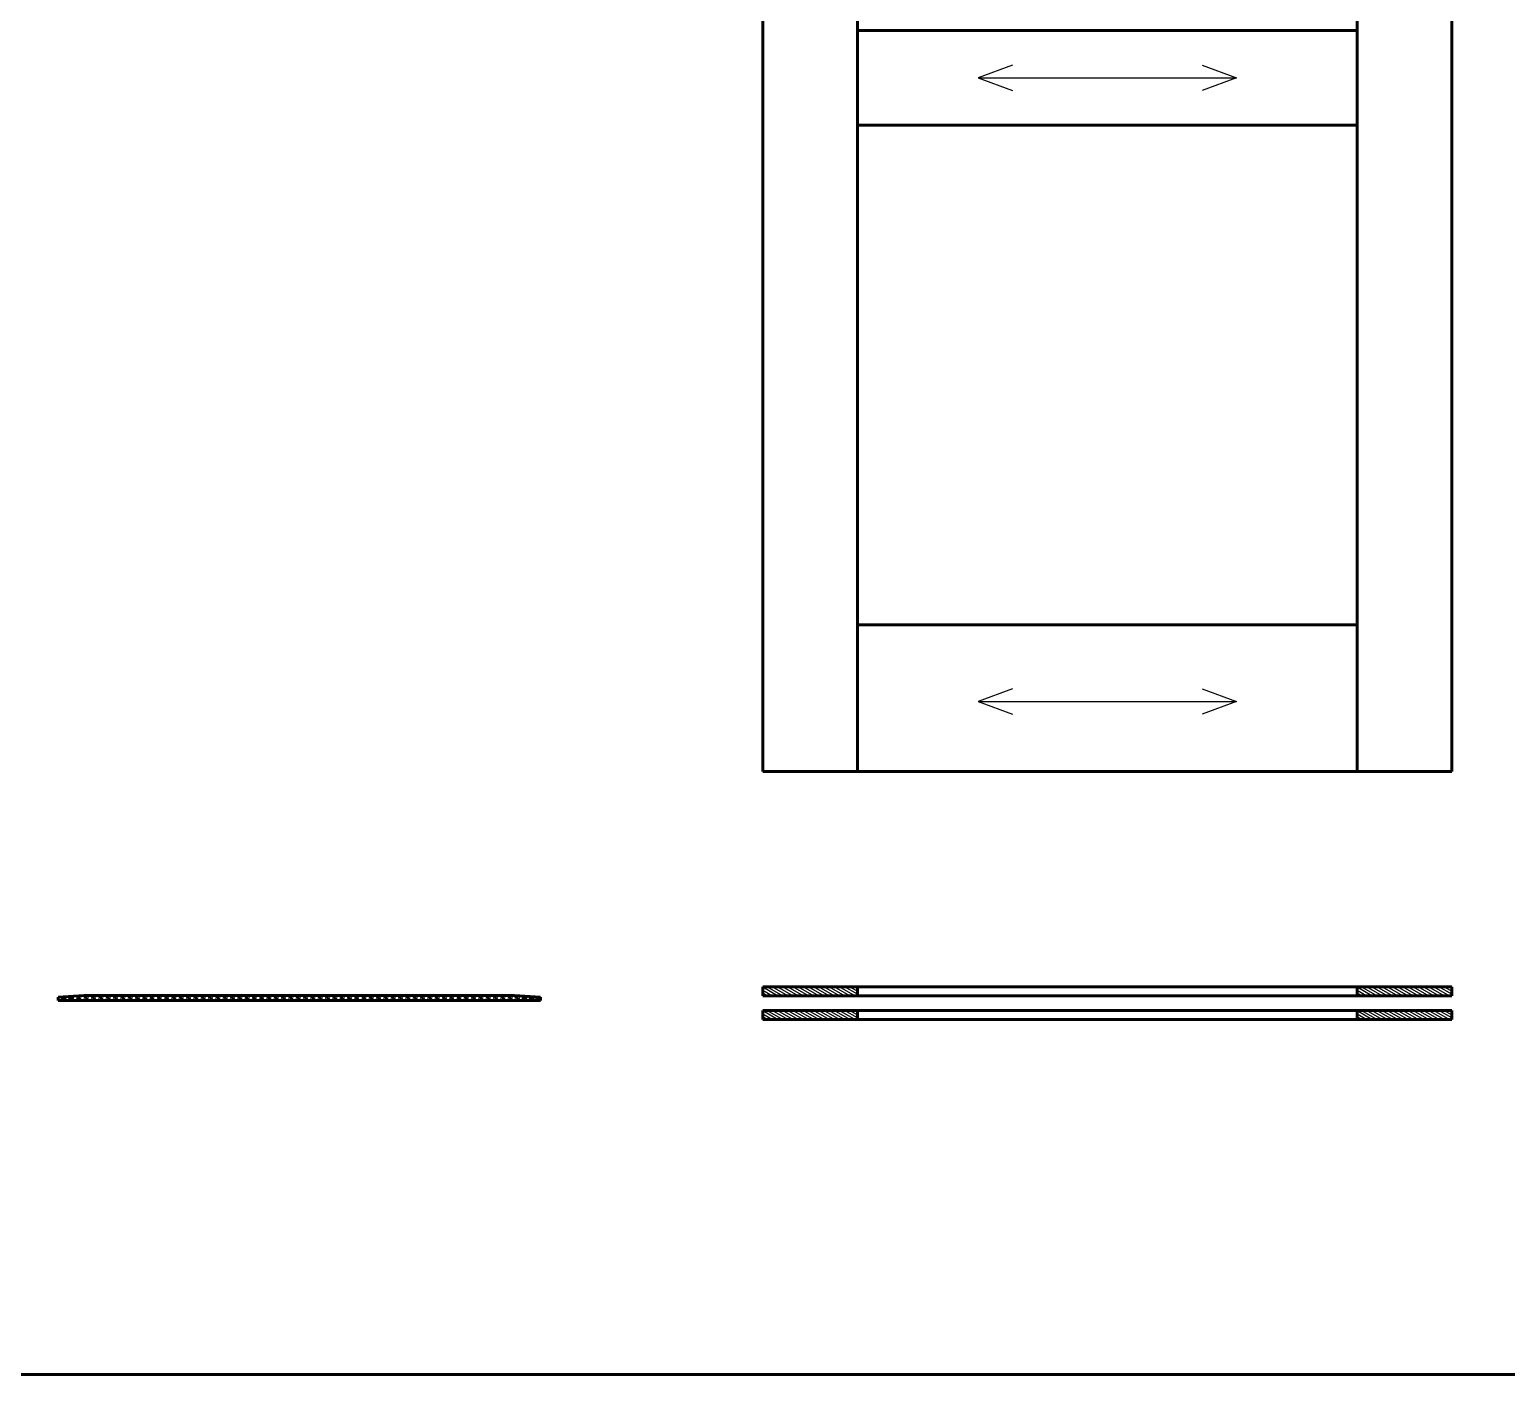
# Model space of a CAD drawing. Header units: inches. Extents: x -4554 to 14101, y -13650 to 2449.
# Drawn here: x -2951 to -1237, y -13500 to -11939 of the extents above; entities that cross this region are included whole.
import ezdxf

# ---------------------------------------------------------------- set-up
doc = ezdxf.new("R2010")
doc.units = ezdxf.units.IN
doc.layers.add('Слой1', color=7, linetype='Continuous')

# ---------------------------------------------------------------- blocks, each defined once
blk = doc.blocks.new('*B10')
at = {"layer": 'Слой1', "linetype": 'Continuous'}
for p, q in [((-2911.5, -13061.6), (-2915, -13065.1)), ((-2912.9, -13061.6), (-2915, -13063.7)), ((-2911.5, -13063), (-2913.6, -13065.1)), ((-2911.7, -13066), (-2908.1, -13062.5)), ((-2911.7, -13064.6), (-2909.5, -13062.5)), ((-2910.3, -13066), (-2908.1, -13063.9)), ((-2902.4, -13061), (-2905.9, -13064.5)), ((-2903.8, -13061), (-2905.9, -13063.1)), ((-2902.4, -13062.4), (-2904.5, -13064.5)), ((-2903.2, -13066), (-2899.6, -13062.5)), ((-2903.2, -13064.6), (-2901.1, -13062.5)), ((-2901.8, -13066), (-2899.6, -13063.9)), ((-2893.3, -13060.4), (-2896.8, -13063.9)), ((-2894.7, -13060.4), (-2896.8, -13062.5)), ((-2893.3, -13061.8), (-2895.4, -13063.9)), ((-2894.7, -13066), (-2891.2, -13062.5)), ((-2894.7, -13064.6), (-2892.6, -13062.5)), ((-2893.3, -13066), (-2891.2, -13063.9)), ((-2884.5, -13060), (-2888, -13063.5)), ((-2885.9, -13060), (-2888, -13062.1)), ((-2884.5, -13061.4), (-2886.6, -13063.5)), ((-2886.2, -13066), (-2882.7, -13062.5)), ((-2886.2, -13064.6), (-2884.1, -13062.5)), ((-2884.8, -13066), (-2882.7, -13063.9)), ((-2876, -13060), (-2879.5, -13063.5)), ((-2877.4, -13060), (-2879.5, -13062.1)), ((-2876, -13061.4), (-2878.1, -13063.5)), ((-2877.7, -13066), (-2874.2, -13062.5)), ((-2877.7, -13064.6), (-2875.6, -13062.5)), ((-2876.3, -13066), (-2874.2, -13063.9)), ((-2867.5, -13060), (-2871, -13063.5)), ((-2868.9, -13060), (-2871, -13062.1)), ((-2867.5, -13061.4), (-2869.6, -13063.5)), ((-2869.2, -13066), (-2865.7, -13062.5)), ((-2869.2, -13064.6), (-2867.1, -13062.5)), ((-2867.8, -13066), (-2865.7, -13063.9)), ((-2859, -13060), (-2862.5, -13063.5)), ((-2860.4, -13060), (-2862.5, -13062.1)), ((-2859, -13061.4), (-2861.1, -13063.5)), ((-2860.8, -13066), (-2857.2, -13062.5)), ((-2860.8, -13064.6), (-2858.6, -13062.5)), ((-2859.3, -13066), (-2857.2, -13063.9)), ((-2850.5, -13060), (-2854, -13063.5)), ((-2851.9, -13060), (-2854, -13062.1)), ((-2850.5, -13061.4), (-2852.6, -13063.5)), ((-2852.3, -13066), (-2848.7, -13062.5)), ((-2852.3, -13064.6), (-2850.1, -13062.5)), ((-2850.9, -13066), (-2848.7, -13063.9)), ((-2842, -13060), (-2845.6, -13063.5)), ((-2843.4, -13060), (-2845.6, -13062.1)), ((-2842, -13061.4), (-2844.1, -13063.5)), ((-2843.8, -13066), (-2840.2, -13062.5)), ((-2843.8, -13064.6), (-2841.7, -13062.5)), ((-2842.4, -13066), (-2840.2, -13063.9)), ((-2833.5, -13060), (-2837.1, -13063.5)), ((-2835, -13060), (-2837.1, -13062.1)), ((-2833.5, -13061.4), (-2835.7, -13063.5)), ((-2835.3, -13066), (-2831.8, -13062.5)), ((-2835.3, -13064.6), (-2833.2, -13062.5)), ((-2833.9, -13066), (-2831.8, -13063.9)), ((-2825.1, -13060), (-2828.6, -13063.5)), ((-2826.5, -13060), (-2828.6, -13062.1)), ((-2825.1, -13061.4), (-2827.2, -13063.5)), ((-2826.8, -13066), (-2823.3, -13062.5)), ((-2826.8, -13064.6), (-2824.7, -13062.5)), ((-2825.4, -13066), (-2823.3, -13063.9)), ((-2816.6, -13060), (-2820.1, -13063.5)), ((-2818, -13060), (-2820.1, -13062.1)), ((-2816.6, -13061.4), (-2818.7, -13063.5)), ((-2818.3, -13066), (-2814.8, -13062.5)), ((-2818.3, -13064.6), (-2816.2, -13062.5)), ((-2816.9, -13066), (-2814.8, -13063.9)), ((-2808.1, -13060), (-2811.6, -13063.5)), ((-2809.5, -13060), (-2811.6, -13062.1)), ((-2808.1, -13061.4), (-2810.2, -13063.5)), ((-2809.8, -13066), (-2806.3, -13062.5)), ((-2809.8, -13064.6), (-2807.7, -13062.5)), ((-2808.4, -13066), (-2806.3, -13063.9)), ((-2799.6, -13060), (-2803.1, -13063.5)), ((-2801, -13060), (-2803.1, -13062.1)), ((-2799.6, -13061.4), (-2801.7, -13063.5)), ((-2801.4, -13066), (-2797.8, -13062.5)), ((-2801.4, -13064.6), (-2799.2, -13062.5)), ((-2799.9, -13066), (-2797.8, -13063.9)), ((-2791.1, -13060), (-2794.6, -13063.5)), ((-2792.5, -13060), (-2794.6, -13062.1)), ((-2791.1, -13061.4), (-2793.2, -13063.5)), ((-2792.9, -13066), (-2789.3, -13062.5)), ((-2792.9, -13064.6), (-2790.7, -13062.5)), ((-2791.5, -13066), (-2789.3, -13063.9)), ((-2782.6, -13060), (-2786.2, -13063.5)), ((-2784, -13060), (-2786.2, -13062.1)), ((-2782.6, -13061.4), (-2784.7, -13063.5)), ((-2784.4, -13066), (-2780.8, -13062.5)), ((-2784.4, -13064.6), (-2782.3, -13062.5)), ((-2783, -13066), (-2780.8, -13063.9)), ((-2774.1, -13060), (-2777.7, -13063.5)), ((-2775.6, -13060), (-2777.7, -13062.1)), ((-2774.1, -13061.4), (-2776.3, -13063.5)), ((-2775.9, -13066), (-2772.4, -13062.5)), ((-2775.9, -13064.6), (-2773.8, -13062.5)), ((-2774.5, -13066), (-2772.4, -13063.9)), ((-2765.7, -13060), (-2769.2, -13063.5)), ((-2767.1, -13060), (-2769.2, -13062.1)), ((-2765.7, -13061.4), (-2767.8, -13063.5)), ((-2767.4, -13066), (-2763.9, -13062.5)), ((-2767.4, -13064.6), (-2765.3, -13062.5)), ((-2766, -13066), (-2763.9, -13063.9)), ((-2757.2, -13060), (-2760.7, -13063.5)), ((-2758.6, -13060), (-2760.7, -13062.1)), ((-2757.2, -13061.4), (-2759.3, -13063.5)), ((-2758.9, -13066), (-2755.4, -13062.5)), ((-2758.9, -13064.6), (-2756.8, -13062.5)), ((-2757.5, -13066), (-2755.4, -13063.9)), ((-2748.7, -13060), (-2752.2, -13063.5)), ((-2750.1, -13060), (-2752.2, -13062.1)), ((-2748.7, -13061.4), (-2750.8, -13063.5)), ((-2750.4, -13066), (-2746.9, -13062.5)), ((-2750.4, -13064.6), (-2748.3, -13062.5)), ((-2749, -13066), (-2746.9, -13063.9)), ((-2740.2, -13060), (-2743.7, -13063.5)), ((-2741.6, -13060), (-2743.7, -13062.1)), ((-2740.2, -13061.4), (-2742.3, -13063.5)), ((-2742, -13066), (-2738.4, -13062.5)), ((-2742, -13064.6), (-2739.8, -13062.5)), ((-2740.5, -13066), (-2738.4, -13063.9)), ((-2731.7, -13060), (-2735.3, -13063.5)), ((-2733.1, -13060), (-2735.3, -13062.1)), ((-2731.7, -13061.4), (-2733.8, -13063.5)), ((-2733.5, -13066), (-2729.9, -13062.5)), ((-2733.5, -13064.6), (-2731.4, -13062.5)), ((-2732.1, -13066), (-2729.9, -13063.9)), ((-2723.2, -13060), (-2726.8, -13063.5)), ((-2724.6, -13060), (-2726.8, -13062.1)), ((-2723.2, -13061.4), (-2725.4, -13063.5)), ((-2725, -13066), (-2721.5, -13062.5)), ((-2725, -13064.6), (-2722.9, -13062.5)), ((-2723.6, -13066), (-2721.5, -13063.9)), ((-2714.7, -13060), (-2718.3, -13063.5)), ((-2716.2, -13060), (-2718.3, -13062.1)), ((-2714.7, -13061.4), (-2716.9, -13063.5)), ((-2716.5, -13066), (-2713, -13062.5)), ((-2716.5, -13064.6), (-2714.4, -13062.5)), ((-2715.1, -13066), (-2713, -13063.9)), ((-2706.3, -13060), (-2709.8, -13063.5)), ((-2707.7, -13060), (-2709.8, -13062.1)), ((-2706.3, -13061.4), (-2708.4, -13063.5)), ((-2708, -13066), (-2704.5, -13062.5)), ((-2708, -13064.6), (-2705.9, -13062.5)), ((-2706.6, -13066), (-2704.5, -13063.9)), ((-2697.8, -13060), (-2701.3, -13063.5)), ((-2699.2, -13060), (-2701.3, -13062.1)), ((-2697.8, -13061.4), (-2699.9, -13063.5)), ((-2699.5, -13066), (-2696, -13062.5)), ((-2699.5, -13064.6), (-2697.4, -13062.5)), ((-2698.1, -13066), (-2696, -13063.9)), ((-2689.3, -13060), (-2692.8, -13063.5)), ((-2690.7, -13060), (-2692.8, -13062.1)), ((-2689.3, -13061.4), (-2691.4, -13063.5)), ((-2691, -13066), (-2687.5, -13062.5)), ((-2691, -13064.6), (-2688.9, -13062.5)), ((-2689.6, -13066), (-2687.5, -13063.9)), ((-2680.8, -13060), (-2684.3, -13063.5)), ((-2682.2, -13060), (-2684.3, -13062.1)), ((-2680.8, -13061.4), (-2682.9, -13063.5)), ((-2682.6, -13066), (-2679, -13062.5)), ((-2682.6, -13064.6), (-2680.4, -13062.5)), ((-2681.1, -13066), (-2679, -13063.9)), ((-2672.3, -13060), (-2675.9, -13063.5)), ((-2673.7, -13060), (-2675.9, -13062.1)), ((-2672.3, -13061.4), (-2674.4, -13063.5)), ((-2674.1, -13066), (-2670.5, -13062.5)), ((-2674.1, -13064.6), (-2672, -13062.5)), ((-2672.7, -13066), (-2670.5, -13063.9)), ((-2663.8, -13060), (-2667.4, -13063.5)), ((-2665.2, -13060), (-2667.4, -13062.1)), ((-2663.8, -13061.4), (-2666, -13063.5)), ((-2665.6, -13066), (-2662.1, -13062.5)), ((-2665.6, -13064.6), (-2663.5, -13062.5)), ((-2664.2, -13066), (-2662.1, -13063.9)), ((-2655.3, -13060), (-2658.9, -13063.5)), ((-2656.8, -13060), (-2658.9, -13062.1)), ((-2655.3, -13061.4), (-2657.5, -13063.5)), ((-2657.1, -13066), (-2653.6, -13062.5)), ((-2657.1, -13064.6), (-2655, -13062.5)), ((-2655.7, -13066), (-2653.6, -13063.9)), ((-2646.9, -13060), (-2650.4, -13063.5)), ((-2648.3, -13060), (-2650.4, -13062.1)), ((-2646.9, -13061.4), (-2649, -13063.5)), ((-2648.6, -13066), (-2645.1, -13062.5)), ((-2648.6, -13064.6), (-2646.5, -13062.5)), ((-2647.2, -13066), (-2645.1, -13063.9)), ((-2638.4, -13060), (-2641.9, -13063.5)), ((-2639.8, -13060), (-2641.9, -13062.1)), ((-2638.4, -13061.4), (-2640.5, -13063.5)), ((-2640.1, -13066), (-2636.6, -13062.5)), ((-2640.1, -13064.6), (-2638, -13062.5)), ((-2638.7, -13066), (-2636.6, -13063.9)), ((-2629.9, -13060), (-2633.4, -13063.5)), ((-2631.3, -13060), (-2633.4, -13062.1)), ((-2629.9, -13061.4), (-2632, -13063.5)), ((-2631.7, -13066), (-2628.1, -13062.5)), ((-2631.7, -13064.6), (-2629.5, -13062.5)), ((-2630.2, -13066), (-2628.1, -13063.9)), ((-2621.4, -13060), (-2624.9, -13063.5)), ((-2622.8, -13060), (-2624.9, -13062.1)), ((-2621.4, -13061.4), (-2623.5, -13063.5)), ((-2623.2, -13066), (-2619.6, -13062.5)), ((-2623.2, -13064.6), (-2621, -13062.5)), ((-2621.8, -13066), (-2619.6, -13063.9)), ((-2612.9, -13060), (-2616.5, -13063.5)), ((-2614.3, -13060), (-2616.5, -13062.1)), ((-2612.9, -13061.4), (-2615, -13063.5)), ((-2614.7, -13066), (-2611.1, -13062.5)), ((-2614.7, -13064.6), (-2612.6, -13062.5)), ((-2613.3, -13066), (-2611.1, -13063.9)), ((-2604.4, -13060), (-2608, -13063.5)), ((-2605.9, -13060), (-2608, -13062.1)), ((-2604.4, -13061.4), (-2606.6, -13063.5)), ((-2606.2, -13066), (-2602.7, -13062.5)), ((-2606.2, -13064.6), (-2604.1, -13062.5)), ((-2604.8, -13066), (-2602.7, -13063.9)), ((-2596, -13060), (-2599.5, -13063.5)), ((-2597.4, -13060), (-2599.5, -13062.1)), ((-2596, -13061.4), (-2598.1, -13063.5)), ((-2597.7, -13066), (-2594.2, -13062.5)), ((-2597.7, -13064.6), (-2595.6, -13062.5)), ((-2596.3, -13066), (-2594.2, -13063.9)), ((-2587.5, -13060), (-2591, -13063.5)), ((-2588.9, -13060), (-2591, -13062.1)), ((-2587.5, -13061.4), (-2589.6, -13063.5)), ((-2589.2, -13066), (-2585.7, -13062.5)), ((-2589.2, -13064.6), (-2587.1, -13062.5)), ((-2587.8, -13066), (-2585.7, -13063.9)), ((-2579, -13060), (-2582.5, -13063.5)), ((-2580.4, -13060), (-2582.5, -13062.1)), ((-2579, -13061.4), (-2581.1, -13063.5)), ((-2580.7, -13066), (-2577.2, -13062.5)), ((-2580.7, -13064.6), (-2578.6, -13062.5)), ((-2579.3, -13066), (-2577.2, -13063.9)), ((-2570.5, -13060), (-2574, -13063.5)), ((-2571.9, -13060), (-2574, -13062.1)), ((-2570.5, -13061.4), (-2572.6, -13063.5)), ((-2572.3, -13066), (-2568.7, -13062.5)), ((-2572.3, -13064.6), (-2570.1, -13062.5)), ((-2570.8, -13066), (-2568.7, -13063.9)), ((-2562, -13060), (-2565.5, -13063.5)), ((-2563.4, -13060), (-2565.5, -13062.1)), ((-2562, -13061.4), (-2564.1, -13063.5)), ((-2563.8, -13066), (-2560.2, -13062.5)), ((-2563.8, -13064.6), (-2561.6, -13062.5)), ((-2562.4, -13066), (-2560.2, -13063.9)), ((-2553.5, -13060), (-2557.1, -13063.5)), ((-2554.9, -13060), (-2557.1, -13062.1)), ((-2553.5, -13061.4), (-2555.6, -13063.5)), ((-2555.3, -13066), (-2551.7, -13062.5)), ((-2555.3, -13064.6), (-2553.2, -13062.5)), ((-2553.9, -13066), (-2551.7, -13063.9)), ((-2545, -13060), (-2548.6, -13063.5)), ((-2546.5, -13060), (-2548.6, -13062.1)), ((-2545, -13061.4), (-2547.2, -13063.5)), ((-2546.8, -13066), (-2543.3, -13062.5)), ((-2546.8, -13064.6), (-2544.7, -13062.5)), ((-2545.4, -13066), (-2543.3, -13063.9)), ((-2536.6, -13060), (-2540.1, -13063.5)), ((-2538, -13060), (-2540.1, -13062.1)), ((-2536.6, -13061.4), (-2538.7, -13063.5)), ((-2538.3, -13066), (-2534.8, -13062.5)), ((-2538.3, -13064.6), (-2536.2, -13062.5)), ((-2536.9, -13066), (-2534.8, -13063.9)), ((-2528.1, -13060), (-2531.6, -13063.5)), ((-2529.5, -13060), (-2531.6, -13062.1)), ((-2528.1, -13061.4), (-2530.2, -13063.5)), ((-2529.8, -13066), (-2526.3, -13062.5)), ((-2529.8, -13064.6), (-2527.7, -13062.5)), ((-2528.4, -13066), (-2526.3, -13063.9)), ((-2519.6, -13060), (-2523.1, -13063.5)), ((-2521, -13060), (-2523.1, -13062.1)), ((-2519.6, -13061.4), (-2521.7, -13063.5)), ((-2521.3, -13066), (-2517.8, -13062.5)), ((-2521.3, -13064.6), (-2519.2, -13062.5)), ((-2519.9, -13066), (-2517.8, -13063.9)), ((-2511.1, -13060), (-2514.6, -13063.5)), ((-2512.5, -13060), (-2514.6, -13062.1)), ((-2511.1, -13061.4), (-2513.2, -13063.5)), ((-2512.9, -13066), (-2509.3, -13062.5)), ((-2512.9, -13064.6), (-2510.7, -13062.5)), ((-2511.4, -13066), (-2509.3, -13063.9)), ((-2502.6, -13060), (-2506.1, -13063.5)), ((-2504, -13060), (-2506.1, -13062.1)), ((-2502.6, -13061.4), (-2504.7, -13063.5)), ((-2504.4, -13066), (-2500.8, -13062.5)), ((-2504.4, -13064.6), (-2502.2, -13062.5)), ((-2503, -13066), (-2500.8, -13063.9)), ((-2494.1, -13060), (-2497.7, -13063.5)), ((-2495.5, -13060), (-2497.7, -13062.1)), ((-2494.1, -13061.4), (-2496.2, -13063.5)), ((-2495.9, -13066), (-2492.4, -13062.5)), ((-2495.9, -13064.6), (-2493.8, -13062.5)), ((-2494.5, -13066), (-2492.4, -13063.9)), ((-2485.6, -13060), (-2489.2, -13063.5)), ((-2487.1, -13060), (-2489.2, -13062.1)), ((-2485.6, -13061.4), (-2487.8, -13063.5)), ((-2487.4, -13066), (-2483.9, -13062.5)), ((-2487.4, -13064.6), (-2485.3, -13062.5)), ((-2486, -13066), (-2483.9, -13063.9)), ((-2477.2, -13060), (-2480.7, -13063.5)), ((-2478.6, -13060), (-2480.7, -13062.1)), ((-2477.2, -13061.4), (-2479.3, -13063.5)), ((-2478.9, -13066), (-2475.4, -13062.5)), ((-2478.9, -13064.6), (-2476.8, -13062.5)), ((-2477.5, -13066), (-2475.4, -13063.9)), ((-2468.7, -13060), (-2472.2, -13063.5)), ((-2470.1, -13060), (-2472.2, -13062.1)), ((-2468.7, -13061.4), (-2470.8, -13063.5)), ((-2470.4, -13066), (-2466.9, -13062.5)), ((-2470.4, -13064.6), (-2468.3, -13062.5)), ((-2469, -13066), (-2466.9, -13063.9)), ((-2460.2, -13060), (-2463.7, -13063.5)), ((-2461.6, -13060), (-2463.7, -13062.1)), ((-2460.2, -13061.4), (-2462.3, -13063.5)), ((-2461.9, -13066), (-2458.4, -13062.5)), ((-2461.9, -13064.6), (-2459.8, -13062.5)), ((-2460.5, -13066), (-2458.4, -13063.9)), ((-2451.7, -13060), (-2455.2, -13063.5)), ((-2453.1, -13060), (-2455.2, -13062.1)), ((-2451.7, -13061.4), (-2453.8, -13063.5)), ((-2453.5, -13066), (-2449.9, -13062.5)), ((-2453.5, -13064.6), (-2451.3, -13062.5)), ((-2452, -13066), (-2449.9, -13063.9)), ((-2443.2, -13060), (-2446.8, -13063.5)), ((-2444.6, -13060), (-2446.8, -13062.1)), ((-2443.2, -13061.4), (-2445.3, -13063.5)), ((-2445, -13066), (-2441.4, -13062.5)), ((-2445, -13064.6), (-2442.9, -13062.5)), ((-2443.6, -13066), (-2441.4, -13063.9)), ((-2434.7, -13060), (-2438.3, -13063.5)), ((-2436.1, -13060), (-2438.3, -13062.1)), ((-2434.7, -13061.4), (-2436.9, -13063.5)), ((-2436.5, -13066), (-2433, -13062.5)), ((-2436.5, -13064.6), (-2434.4, -13062.5)), ((-2435.1, -13066), (-2433, -13063.9)), ((-2426.2, -13060), (-2429.8, -13063.5)), ((-2427.7, -13060), (-2429.8, -13062.1)), ((-2426.2, -13061.4), (-2428.4, -13063.5)), ((-2428, -13066), (-2424.5, -13062.5)), ((-2428, -13064.6), (-2425.9, -13062.5)), ((-2426.6, -13066), (-2424.5, -13063.9)), ((-2417.8, -13060), (-2421.3, -13063.5)), ((-2419.2, -13060), (-2421.3, -13062.1)), ((-2417.8, -13061.4), (-2419.9, -13063.5)), ((-2419.5, -13066), (-2416, -13062.5)), ((-2419.5, -13064.6), (-2417.4, -13062.5)), ((-2418.1, -13066), (-2416, -13063.9)), ((-2409.3, -13060), (-2412.8, -13063.5)), ((-2410.7, -13060), (-2412.8, -13062.1)), ((-2409.3, -13061.4), (-2411.4, -13063.5)), ((-2411, -13066), (-2407.5, -13062.5)), ((-2411, -13064.6), (-2408.9, -13062.5)), ((-2409.6, -13066), (-2407.5, -13063.9)), ((-2400.8, -13060), (-2404.3, -13063.5)), ((-2402.2, -13060), (-2404.3, -13062.1)), ((-2400.8, -13061.4), (-2402.9, -13063.5)), ((-2402.5, -13066), (-2399, -13062.5)), ((-2402.5, -13064.6), (-2400.4, -13062.5)), ((-2401.1, -13066), (-2399, -13063.9)), ((-2392.3, -13060), (-2395.8, -13063.5)), ((-2393.7, -13060), (-2395.8, -13062.1)), ((-2392.3, -13061.4), (-2394.4, -13063.5)), ((-2394.1, -13066), (-2390.5, -13062.5)), ((-2394.1, -13064.6), (-2391.9, -13062.5)), ((-2392.6, -13066), (-2390.5, -13063.9)), ((-2384.1, -13060.3), (-2387.6, -13063.8)), ((-2385.5, -13060.3), (-2387.6, -13062.4)), ((-2384.1, -13061.7), (-2386.2, -13063.8)), ((-2385.6, -13066), (-2382, -13062.5)), ((-2385.6, -13064.6), (-2383.5, -13062.5)), ((-2384.2, -13066), (-2382, -13063.9)), ((-2376.1, -13060.8), (-2379.7, -13064.3)), ((-2377.5, -13060.8), (-2379.7, -13062.9)), ((-2376.1, -13062.2), (-2378.2, -13064.3)), ((-2377.1, -13066), (-2373.6, -13062.5)), ((-2377.1, -13064.6), (-2375, -13062.5)), ((-2375.7, -13066), (-2373.6, -13063.9)), ((-2368.2, -13061.3), (-2371.7, -13064.9)), ((-2369.6, -13061.3), (-2371.7, -13063.4)), ((-2368.2, -13062.7), (-2370.3, -13064.9)), ((-2368.6, -13066), (-2365.1, -13062.5)), ((-2368.6, -13064.6), (-2366.5, -13062.5)), ((-2367.2, -13066), (-2365.1, -13063.9)), ((-2360.2, -13061.9), (-2363.8, -13065.4)), ((-2361.6, -13061.9), (-2363.8, -13064)), ((-2360.2, -13063.3), (-2362.3, -13065.4))]:
    blk.add_line(p, q, dxfattribs=at)
blk = doc.blocks.new('*B416')
at = {"layer": 'Слой1', "linetype": 'Continuous'}
for p, q in [((-2082.8, -13088), (-2100, -13078.1)), ((-2100, -13081.5), (-2088.8, -13088)), ((-2095, -13077.5), (-2076.8, -13088)), ((-2070.8, -13088), (-2089, -13077.5)), ((-2083, -13077.5), (-2064.8, -13088)), ((-2058.8, -13088), (-2077, -13077.5)), ((-2071, -13077.5), (-2052.8, -13088)), ((-2046.8, -13088), (-2065, -13077.5)), ((-2059, -13077.5), (-2040.8, -13088)), ((-2034.8, -13088), (-2053, -13077.5)), ((-2047, -13077.5), (-2028.8, -13088)), ((-2022.8, -13088), (-2041, -13077.5)), ((-2035, -13077.5), (-2016.8, -13088)), ((-2010.8, -13088), (-2029, -13077.5)), ((-2023, -13077.5), (-2004.8, -13088)), ((-1998.8, -13088), (-2017, -13077.5)), ((-2011, -13077.5), (-1992.8, -13088)), ((-1990, -13086.2), (-2005, -13077.5)), ((-1999, -13077.5), (-1990, -13082.7)), ((-1990, -13079.2), (-1993, -13077.5)), ((-2094.8, -13088), (-2100, -13085))]:
    blk.add_line(p, q, dxfattribs=at)
blk = doc.blocks.new('*B417')
at = {"layer": 'Слой1', "linetype": 'Continuous'}
for p, q in [((-1392.8, -13088), (-1410, -13078.1)), ((-1410, -13081.5), (-1398.8, -13088)), ((-1405, -13077.5), (-1386.8, -13088)), ((-1380.8, -13088), (-1399, -13077.5)), ((-1393, -13077.5), (-1374.8, -13088)), ((-1368.8, -13088), (-1387, -13077.5)), ((-1381, -13077.5), (-1362.8, -13088)), ((-1356.8, -13088), (-1375, -13077.5)), ((-1369, -13077.5), (-1350.8, -13088)), ((-1344.8, -13088), (-1363, -13077.5)), ((-1357, -13077.5), (-1338.8, -13088)), ((-1332.8, -13088), (-1351, -13077.5)), ((-1345, -13077.5), (-1326.8, -13088)), ((-1320.8, -13088), (-1339, -13077.5)), ((-1333, -13077.5), (-1314.8, -13088)), ((-1308.8, -13088), (-1327, -13077.5)), ((-1321, -13077.5), (-1302.8, -13088)), ((-1300, -13086.2), (-1315, -13077.5)), ((-1309, -13077.5), (-1300, -13082.7)), ((-1300, -13079.2), (-1303, -13077.5)), ((-1404.8, -13088), (-1410, -13085))]:
    blk.add_line(p, q, dxfattribs=at)
blk = doc.blocks.new('*B418')
at = {"layer": 'Слой1', "linetype": 'Continuous'}
for p, q in [((-2082.8, -13060.5), (-2100, -13050.6)), ((-2100, -13054), (-2088.8, -13060.5)), ((-2094.8, -13060.5), (-2100, -13057.5)), ((-2095, -13050), (-2076.8, -13060.5)), ((-2070.8, -13060.5), (-2089, -13050)), ((-2083, -13050), (-2064.8, -13060.5)), ((-2058.8, -13060.5), (-2077, -13050)), ((-2071, -13050), (-2052.8, -13060.5)), ((-2046.8, -13060.5), (-2065, -13050)), ((-2059, -13050), (-2040.8, -13060.5)), ((-2034.8, -13060.5), (-2053, -13050)), ((-2047, -13050), (-2028.8, -13060.5)), ((-2022.8, -13060.5), (-2041, -13050)), ((-2035, -13050), (-2016.8, -13060.5)), ((-2010.8, -13060.5), (-2029, -13050)), ((-2023, -13050), (-2004.8, -13060.5)), ((-1998.8, -13060.5), (-2017, -13050)), ((-2011, -13050), (-1992.8, -13060.5)), ((-1990, -13058.7), (-2005, -13050)), ((-1999, -13050), (-1990, -13055.2)), ((-1990, -13051.7), (-1993, -13050))]:
    blk.add_line(p, q, dxfattribs=at)
blk = doc.blocks.new('*B419')
at = {"layer": 'Слой1', "linetype": 'Continuous'}
for p, q in [((-1392.8, -13060.5), (-1410, -13050.6)), ((-1410, -13054), (-1398.8, -13060.5)), ((-1404.8, -13060.5), (-1410, -13057.5)), ((-1405, -13050), (-1386.8, -13060.5)), ((-1380.8, -13060.5), (-1399, -13050)), ((-1393, -13050), (-1374.8, -13060.5)), ((-1368.8, -13060.5), (-1387, -13050)), ((-1381, -13050), (-1362.8, -13060.5)), ((-1356.8, -13060.5), (-1375, -13050)), ((-1369, -13050), (-1350.8, -13060.5)), ((-1344.8, -13060.5), (-1363, -13050)), ((-1357, -13050), (-1338.8, -13060.5)), ((-1332.8, -13060.5), (-1351, -13050)), ((-1345, -13050), (-1326.8, -13060.5)), ((-1320.8, -13060.5), (-1339, -13050)), ((-1333, -13050), (-1314.8, -13060.5)), ((-1308.8, -13060.5), (-1327, -13050)), ((-1321, -13050), (-1302.8, -13060.5)), ((-1300, -13058.7), (-1315, -13050)), ((-1309, -13050), (-1300, -13055.2)), ((-1300, -13051.7), (-1303, -13050))]:
    blk.add_line(p, q, dxfattribs=at)

msp = doc.modelspace()

# ---------------------------------------------------------------- linework, layer by layer
at = {"layer": 'Слой1', "color": 7, "linetype": 'Continuous', "lineweight": 60}
for p, q in [((-2100, -12800), (-2100, -10700)), ((-1990, -12800), (-1990, -10700)), ((-1410, -12800), (-1410, -10700)), ((-1300, -12800), (-1300, -10700)), ((-1990, -11940), (-1410, -11940)), ((-1990, -12050), (-1410, -12050)), ((-1990, -12630), (-1410, -12630)), ((-2100, -12800), (-1300, -12800)), ((-2918, -13062), (-2888, -13060)), ((-2918, -13066), (-2918, -13062)), ((-2888, -13060), (-2388, -13060)), ((-2388, -13060), (-2358, -13062)), ((-2358, -13066), (-2358, -13062)), ((-2100, -13050), (-1300, -13050)), ((-2100, -13060.5), (-2100, -13050)), ((-2100, -13060.5), (-1300, -13060.5)), ((-1990, -13060.5), (-1990, -13050)), ((-1410, -13060.5), (-1410, -13050)), ((-1300, -13060.5), (-1300, -13050)), ((-2918, -13066), (-2358, -13066)), ((-2100, -13077.5), (-1300, -13077.5)), ((-2100, -13077.5), (-2100, -13088)), ((-1990, -13077.5), (-1990, -13088)), ((-1410, -13077.5), (-1410, -13088)), ((-1300, -13077.5), (-1300, -13088)), ((-2100, -13088), (-1300, -13088))]:
    msp.add_line(p, q, dxfattribs=at)
at = {"layer": 'Слой1', "linetype": 'Continuous'}
for p, q in [((-1810, -11980.4), (-1850, -11995)), ((-1590, -11980.4), (-1550, -11995)), ((-1850, -11995), (-1550, -11995)), ((-1850, -11995), (-1810, -12009.6)), ((-1550, -11995), (-1590, -12009.6)), ((-1810, -12704.4), (-1850, -12719)), ((-1590, -12704.4), (-1550, -12719)), ((-1850, -12719), (-1550, -12719)), ((-1850, -12719), (-1810, -12733.6)), ((-1550, -12719), (-1590, -12733.6))]:
    msp.add_line(p, q, dxfattribs=at)
at = {"layer": 'Слой1', "linetype": 'Continuous', "lineweight": 60}
msp.add_line((-3250, -13500), (7250, -13500), dxfattribs=at)

# ---------------------------------------------------------------- block references
at = {"layer": 'Слой1'}
for name in ['*B10', '*B418', '*B419', '*B416', '*B417']:
    msp.add_blockref(name, (0, 0), dxfattribs=at)

doc.saveas('drawing.dxf')
